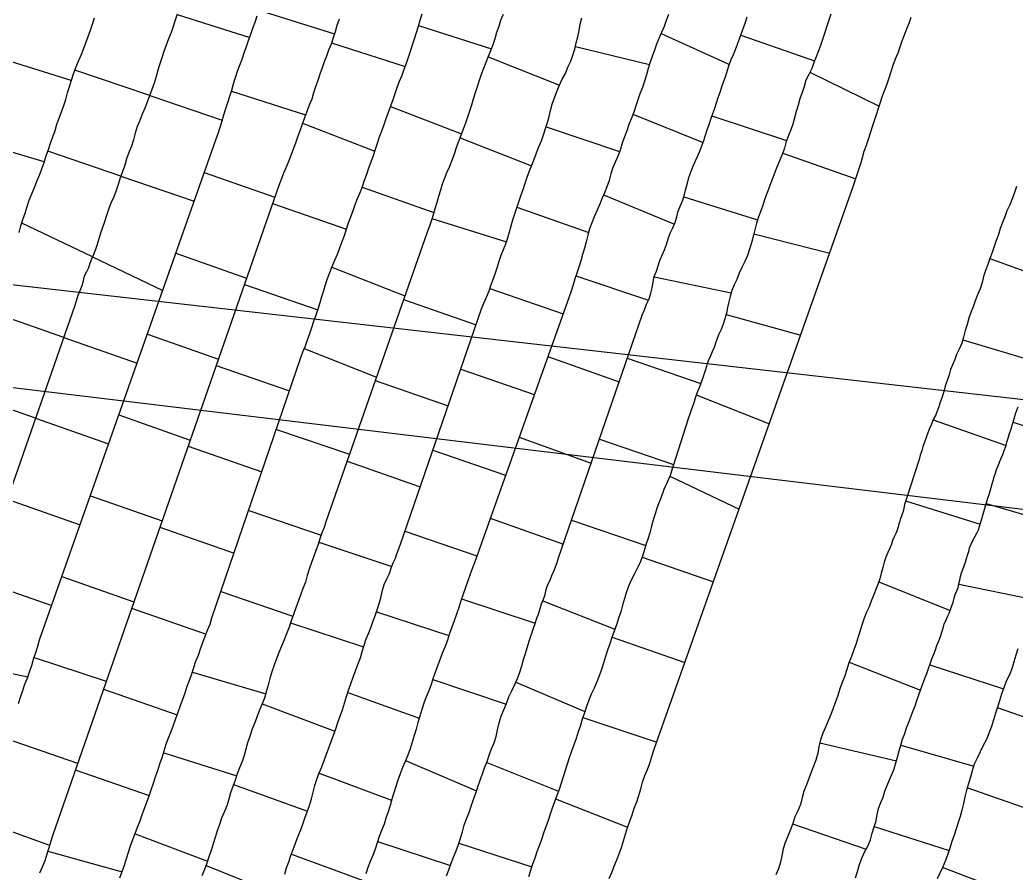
# Model space of a CAD drawing. Extents: x 703186 to 703989, y 1560402 to 1561368.
# Drawn here: x 703669.7 to 703727.8, y 1560635.9 to 1560685.7 of the extents above; entities that cross this region are included whole.
import ezdxf

# ---------------------------------------------------------------- set-up
doc = ezdxf.new("R2010")
doc.units = 0
for name, color, linetype in [('10124_2002_REAL', 30, 'Continuous'), ('AGROCAD PLL', 7, 'Continuous'), ('PANTE_2002', 7, 'Continuous')]:
    doc.layers.add(name, color=color, linetype=linetype)

msp = doc.modelspace()

# ---------------------------------------------------------------- linework, layer by layer
at = {"layer": '10124_2002_REAL'}
for points in [[(703678.8657, 1560686.0594), (703678.7513, 1560685.7), (703678.6286, 1560685.3357), (703678.5005, 1560684.976), (703678.3546, 1560684.6093), (703678.2211, 1560684.2402), (703678.0878, 1560683.8738), (703677.9653, 1560683.5096), (703677.8417, 1560683.1513), (703677.7387, 1560682.7846), (703677.632, 1560682.4111), (703677.5092, 1560682.0365), (703677.3764, 1560681.6591), (703677.2518, 1560681.2919), (703677.1035, 1560680.9259), (703676.9643, 1560680.5656), (703676.8228, 1560680.2092), (703676.6772, 1560679.8492), (703676.5349, 1560679.4886), (703676.4104, 1560679.1017), (703676.3107, 1560678.723), (703676.1865, 1560678.3464), (703676.0379, 1560677.9765), (703675.9115, 1560677.6162), (703675.8033, 1560677.2489), (703675.6709, 1560676.8693), (703675.5426, 1560676.4939), (703675.4196, 1560676.1214), (703675.2922, 1560675.754), (703675.1559, 1560675.3862), (703674.993, 1560675.0279), (703674.8495, 1560674.6623), (703674.73, 1560674.2955), (703674.6196, 1560673.9289), (703674.4996, 1560673.5948), (703674.3914, 1560673.2705), (703674.2822, 1560672.9459), (703674.1848, 1560672.6207), (703674.093, 1560672.3196), (703673.9865, 1560672.0326), (703673.856, 1560671.7582), (703673.7571, 1560671.5047), (703673.6899, 1560671.2441), (703673.5613, 1560671.0106), (703673.4532, 1560670.8065), (703673.4015, 1560670.6086), (703673.3569, 1560670.4037), (703673.3019, 1560670.1941), (703673.2237, 1560670.001), (703673.137, 1560669.8126), (703673.0641, 1560669.6289), (703673.0056, 1560669.4433), (703672.9455, 1560669.2476), (703672.8909, 1560669.0464), (703668.0538, 1560655.1976)], [(703669.6042, 1560645.8255), (703669.724, 1560646.2059), (703669.8464, 1560646.5864), (703669.9633, 1560646.9579), (703670.1179, 1560647.3149), (703670.2523, 1560647.6746), (703670.3708, 1560648.0419), (703670.483, 1560648.4165), (703670.6075, 1560648.7974), (703670.7312, 1560649.1692), (703670.8356, 1560649.5495), (703681.116, 1560678.7298), (703681.2528, 1560679.0913), (703681.366, 1560679.4557), (703681.4797, 1560679.8224), (703681.5863, 1560680.1803), (703681.7023, 1560680.5454), (703681.8141, 1560680.9049), (703681.9326, 1560681.2596), (703682.0476, 1560681.6207), (703682.1553, 1560681.9884), (703682.2642, 1560682.3591), (703682.3835, 1560682.719), (703682.5128, 1560683.0867), (703682.6501, 1560683.4366), (703682.7738, 1560683.7958), (703682.9099, 1560684.1593), (703683.0297, 1560684.5253), (703683.1656, 1560684.884), (703683.2827, 1560685.2433), (703683.407, 1560685.5917), (703683.522, 1560685.9599)], [(703675.51, 1560635.6567), (703675.6557, 1560636.0319), (703675.7923, 1560636.3932), (703675.9071, 1560636.778), (703676.0113, 1560637.1524), (703676.1352, 1560637.5195), (703676.2794, 1560637.8887), (703676.4138, 1560638.2453), (703676.5514, 1560638.6072), (703676.6928, 1560638.9819), (703676.8213, 1560639.3416), (703676.9492, 1560639.7034), (703677.0801, 1560640.0614), (703677.2202, 1560640.4325), (703677.3497, 1560640.7943), (703677.483, 1560641.1694), (703677.6032, 1560641.5445), (703677.7379, 1560641.9156), (703677.8578, 1560642.2983), (703677.9904, 1560642.6721), (703678.1104, 1560643.0575), (703678.2266, 1560643.4455), (703678.3502, 1560643.8182), (703678.5126, 1560644.1907), (703678.6514, 1560644.5714), (703678.781, 1560644.948), (703678.919, 1560645.3298), (703679.0625, 1560645.7007), (703679.1981, 1560646.0739), (703679.3256, 1560646.4552), (703679.4483, 1560646.8305), (703679.5815, 1560647.1908), (703679.7167, 1560647.5487), (703679.8258, 1560647.9197), (703679.9505, 1560648.2893), (703680.1053, 1560648.6498), (703680.2288, 1560649.0236), (703680.363, 1560649.3893), (703680.4978, 1560649.7536), (703680.637, 1560650.1112), (703680.7795, 1560650.4613), (703680.8921, 1560650.8246), (703686.0817, 1560666.0181), (703686.2003, 1560666.3513), (703686.3395, 1560666.701), (703686.4668, 1560667.0563), (703686.5956, 1560667.4137), (703686.7216, 1560667.7756), (703686.8427, 1560668.1442), (703686.9638, 1560668.5156), (703687.0868, 1560668.8666), (703687.1954, 1560669.2206), (703687.3032, 1560669.5682), (703687.4144, 1560669.923), (703687.5218, 1560670.2699), (703687.6412, 1560670.6235), (703687.7729, 1560670.9738), (703687.9127, 1560671.3317), (703688.063, 1560671.691), (703688.2078, 1560672.0487), (703688.3479, 1560672.4165), (703688.4806, 1560672.7848), (703688.6157, 1560673.1454), (703688.7441, 1560673.5164), (703688.8633, 1560673.8727), (703689.001, 1560674.2185), (703689.1211, 1560674.5915), (703689.2492, 1560674.9435), (703689.3907, 1560675.3013), (703689.5478, 1560675.6499), (703689.6746, 1560676.0062), (703689.7937, 1560676.3624), (703689.9259, 1560676.7221), (703690.0478, 1560677.0817), (703690.1856, 1560677.4458), (703690.3175, 1560677.8108), (703690.4366, 1560678.1694), (703690.5541, 1560678.5325), (703690.6734, 1560678.8885), (703690.8032, 1560679.2481), (703690.9357, 1560679.613), (703691.0637, 1560679.9748), (703691.1869, 1560680.3428), (703691.3243, 1560680.696), (703691.4553, 1560681.0658), (703691.5739, 1560681.4223), (703691.7013, 1560681.7819), (703691.8418, 1560682.1375), (703691.98, 1560682.4858), (703692.1071, 1560682.8387), (703692.2329, 1560683.1964), (703692.3584, 1560683.5482), (703692.4798, 1560683.8985), (703692.5992, 1560684.2626), (703692.7182, 1560684.6184), (703692.8222, 1560684.9801), (703692.9338, 1560685.3469), (703693.0494, 1560685.7062), (703693.1566, 1560686.0647)], [(703697.8778, 1560686.027), (703697.734, 1560685.6748), (703697.6232, 1560685.3252), (703697.4991, 1560684.9773), (703697.3926, 1560684.6218), (703697.2815, 1560684.273), (703697.1527, 1560683.9204), (703697.0111, 1560683.5817), (703696.873, 1560683.2334), (703696.7334, 1560682.8888), (703696.5934, 1560682.5396), (703696.4734, 1560682.1846), (703696.3601, 1560681.8221), (703696.2462, 1560681.4537), (703696.1378, 1560681.0958), (703696.0355, 1560680.7431), (703695.9128, 1560680.3906), (703695.8025, 1560680.041), (703695.6782, 1560679.6913), (703695.5546, 1560679.341), (703695.4187, 1560678.9794), (703695.2768, 1560678.6171), (703695.149, 1560678.2545), (703695.029, 1560677.885), (703694.8915, 1560677.5192), (703694.7542, 1560677.1732), (703694.6024, 1560676.8267), (703694.4624, 1560676.4757), (703694.3323, 1560676.1241), (703694.225, 1560675.7744), (703694.1163, 1560675.4176), (703694.0065, 1560675.0592), (703693.9007, 1560674.7018), (703693.7957, 1560674.353), (703693.6929, 1560674.0247), (703693.5874, 1560673.6875), (703693.4493, 1560673.3407), (703687.5334, 1560656.4293), (703687.4327, 1560656.1059), (703687.3113, 1560655.7772), (703687.1922, 1560655.4414), (703687.0816, 1560655.1095), (703686.9585, 1560654.7634), (703686.8316, 1560654.4157), (703686.701, 1560654.0471), (703686.5674, 1560653.6756), (703686.4541, 1560653.3001), (703686.3396, 1560652.9133), (703686.1876, 1560652.5342), (703686.0488, 1560652.1534), (703685.9239, 1560651.7762), (703685.7833, 1560651.4026), (703685.6399, 1560651.0252), (703685.5188, 1560650.6489), (703685.3963, 1560650.2729), (703685.2447, 1560649.9004), (703685.0949, 1560649.5379), (703684.9553, 1560649.166), (703684.8008, 1560648.7946), (703684.6549, 1560648.4328), (703684.5193, 1560648.062), (703684.3916, 1560647.6752), (703684.2762, 1560647.2916), (703684.1692, 1560646.9015), (703684.0594, 1560646.5122), (703683.9471, 1560646.1306), (703683.8071, 1560645.7596), (703683.6496, 1560645.3923), (703683.5108, 1560645.0257), (703683.3653, 1560644.6546), (703683.2172, 1560644.2851), (703683.0958, 1560643.9046), (703682.9701, 1560643.5335), (703682.8675, 1560643.1614), (703682.7628, 1560642.7967), (703682.6479, 1560642.4369), (703682.5025, 1560642.0782), (703682.3704, 1560641.7187), (703682.2465, 1560641.355), (703682.1105, 1560640.9795), (703681.9755, 1560640.6103), (703681.8702, 1560640.2372), (703681.7495, 1560639.8614), (703681.6018, 1560639.4927), (703681.4521, 1560639.1319), (703681.3302, 1560638.7683), (703681.197, 1560638.391), (703681.0792, 1560638.0093), (703680.961, 1560637.6346), (703680.8428, 1560637.2525), (703680.716, 1560636.8753), (703680.5954, 1560636.5055), (703680.4466, 1560636.1371), (703680.296, 1560635.7754)], [(703707.5344, 1560686.0435), (703707.404, 1560685.6872), (703707.275, 1560685.3284), (703707.1245, 1560684.9805), (703706.9687, 1560684.6374), (703706.8335, 1560684.296), (703706.7064, 1560683.9446), (703706.5773, 1560683.5836), (703706.4633, 1560683.2431), (703706.352, 1560682.8909), (703706.2448, 1560682.5131), (703706.1358, 1560682.1497), (703706.0048, 1560681.7822), (703705.8627, 1560681.4113), (703705.7372, 1560681.0603), (703705.6297, 1560680.7017), (703705.5102, 1560680.3409), (703705.3659, 1560679.9802), (703705.2256, 1560679.6145), (703705.0933, 1560679.2526), (703704.9606, 1560678.8926), (703704.8333, 1560678.5347), (703704.7255, 1560678.1721), (703704.5886, 1560677.8136), (703704.4337, 1560677.4557), (703704.2925, 1560677.105), (703704.1664, 1560676.7333), (703704.0643, 1560676.3506), (703703.9367, 1560675.9795), (703703.7881, 1560675.6267), (703703.6426, 1560675.2755), (703703.5014, 1560674.9287), (703703.3492, 1560674.5789), (703703.2013, 1560674.2303), (703703.0576, 1560673.8751), (703702.9303, 1560673.5217), (703702.8301, 1560673.1498), (703702.7314, 1560672.7703), (703702.6374, 1560672.3923), (703702.5179, 1560672.0248), (703702.4197, 1560671.6645), (703702.3065, 1560671.2982), (703702.1784, 1560670.9435), (703702.0636, 1560670.6059), (703701.9701, 1560670.2516), (703701.845, 1560669.8946), (703701.7294, 1560669.5523), (703696.2245, 1560654.1014), (703696.0927, 1560653.7481), (703695.9617, 1560653.3738), (703695.8306, 1560652.9836), (703695.6793, 1560652.5897), (703695.5483, 1560652.2009), (703695.4197, 1560651.8158), (703695.2866, 1560651.4305), (703695.1533, 1560651.0447), (703695.0192, 1560650.6597), (703694.8858, 1560650.2781), (703694.7462, 1560649.9043), (703694.6281, 1560649.5241), (703694.5054, 1560649.1498), (703694.3434, 1560648.7963), (703694.201, 1560648.4304), (703694.0619, 1560648.0646), (703693.9315, 1560647.6856), (703693.8048, 1560647.3164), (703693.6795, 1560646.9442), (703693.541, 1560646.574), (703693.3945, 1560646.2114), (703693.2601, 1560645.8389), (703693.1278, 1560645.4709), (703693.0114, 1560645.095), (703692.9029, 1560644.7125), (703692.806, 1560644.3348), (703692.6883, 1560643.9542), (703692.5658, 1560643.5708), (703692.4511, 1560643.1902), (703692.3219, 1560642.8149), (703692.1672, 1560642.4519), (703692.0149, 1560642.0905), (703691.8689, 1560641.7261), (703691.734, 1560641.3576), (703691.6131, 1560640.9868), (703691.4973, 1560640.6196), (703691.3938, 1560640.2467), (703691.2979, 1560639.873), (703691.1669, 1560639.5085), (703691.0452, 1560639.1431), (703690.9309, 1560638.7821), (703690.7926, 1560638.4249), (703690.6539, 1560638.0656), (703690.5323, 1560637.6977), (703690.4113, 1560637.3255), (703690.2744, 1560636.9606), (703690.1315, 1560636.6058), (703689.9855, 1560636.253), (703689.8665, 1560635.8893)], [(703717.0084, 1560686.0579), (703716.8955, 1560685.6957), (703716.771, 1560685.345), (703716.6521, 1560684.9894), (703716.5307, 1560684.6343), (703716.4195, 1560684.2791), (703716.2846, 1560683.9215), (703716.1496, 1560683.5657), (703716.0173, 1560683.2277), (703715.8867, 1560682.8822), (703715.7141, 1560682.5319), (703715.5504, 1560682.194), (703715.4448, 1560681.8346), (703715.3297, 1560681.4748), (703715.2041, 1560681.1174), (703715.1027, 1560680.7495), (703714.9892, 1560680.3816), (703714.8865, 1560680.0129), (703714.7896, 1560679.6417), (703714.6606, 1560679.3017), (703714.5249, 1560678.964), (703714.4009, 1560678.6145), (703714.2978, 1560678.2329), (703714.1689, 1560677.8662), (703714.0145, 1560677.4924), (703713.8469, 1560677.127), (703713.7129, 1560676.7708), (703713.5887, 1560676.3998), (703713.4497, 1560676.0481), (703713.3127, 1560675.6907), (703713.1747, 1560675.3264), (703713.0635, 1560674.957), (703712.9238, 1560674.5812), (703712.7892, 1560674.2195), (703712.6682, 1560673.8572), (703712.5748, 1560673.4687), (703712.478, 1560673.0887), (703712.3756, 1560672.7188), (703712.2586, 1560672.3396), (703712.1316, 1560671.9793), (703711.9817, 1560671.6213), (703711.8149, 1560671.2638), (703711.6628, 1560670.9325), (703711.5149, 1560670.5724), (703711.3543, 1560670.2533), (703711.2277, 1560669.935), (703711.1308, 1560669.5875), (703711.0456, 1560669.263), (703710.9675, 1560668.9342), (703710.9069, 1560668.6011), (703710.816, 1560668.2747), (703710.724, 1560667.9676), (703710.5961, 1560667.6548), (703710.4739, 1560667.3846), (703710.376, 1560667.1196), (703710.2728, 1560666.8558), (703710.1887, 1560666.5995), (703710.0847, 1560666.347), (703709.9865, 1560666.1131), (703709.8856, 1560665.9072), (703709.8119, 1560665.7133), (703709.7567, 1560665.5086), (703709.6845, 1560665.3004), (703709.6059, 1560665.0937), (703709.5454, 1560664.8833), (703709.4817, 1560664.6754), (703709.3992, 1560664.4665), (703709.3158, 1560664.253), (703709.2304, 1560664.0353), (703709.1437, 1560663.8179), (703709.0598, 1560663.5935), (703708.9999, 1560663.3755), (703708.924, 1560663.1568), (703708.8454, 1560662.9382), (703708.7748, 1560662.7143), (703708.6896, 1560662.5033), (703707.655, 1560659.2116), (703707.6268, 1560659.1195), (703707.5916, 1560659.0456), (703707.5407, 1560658.9215), (703707.4758, 1560658.7913), (703707.4129, 1560658.6491), (703707.3367, 1560658.4967), (703707.2617, 1560658.3217), (703707.2024, 1560658.1461), (703707.1323, 1560657.9331), (703707.0358, 1560657.7202), (703706.9385, 1560657.4812), (703706.859, 1560657.2218), (703706.7759, 1560656.9464), (703706.6759, 1560656.6627), (703706.5982, 1560656.3952), (703706.5248, 1560656.0946), (703706.4419, 1560655.7825), (703706.345, 1560655.467), (703706.2368, 1560655.1492), (703706.138, 1560654.8219), (703706.0322, 1560654.4737), (703705.9064, 1560654.1084), (703705.7365, 1560653.7739), (703705.5589, 1560653.4231), (703705.3765, 1560653.0697), (703705.2195, 1560652.7141), (703705.0872, 1560652.3398), (703704.9671, 1560651.9548), (703704.8553, 1560651.573), (703704.7429, 1560651.1859), (703704.6177, 1560650.8018), (703704.4874, 1560650.424), (703704.364, 1560650.0468), (703704.2329, 1560649.6724), (703704.1124, 1560649.3038), (703703.9806, 1560648.931), (703703.8534, 1560648.5607), (703703.7334, 1560648.182), (703703.6251, 1560647.8077), (703703.4874, 1560647.4382), (703703.3428, 1560647.0819), (703703.1909, 1560646.7287), (703703.0268, 1560646.3768), (703702.8868, 1560646.0178), (703702.7485, 1560645.6556), (703702.6227, 1560645.288), (703702.4986, 1560644.9161), (703702.3937, 1560644.5365), (703702.2692, 1560644.1696), (703702.1421, 1560643.788), (703702.01, 1560643.4104), (703701.8716, 1560643.045), (703701.7418, 1560642.6655), (703701.6173, 1560642.2916), (703701.4958, 1560641.9209), (703701.3882, 1560641.5489), (703701.2667, 1560641.1725), (703701.1439, 1560640.8166), (703701.0138, 1560640.4523), (703700.8697, 1560640.0897), (703700.7484, 1560639.7228), (703700.6214, 1560639.3606), (703700.502, 1560638.99), (703700.3753, 1560638.6223), (703700.2414, 1560638.2611), (703700.1161, 1560637.892), (703699.9845, 1560637.5296), (703699.8569, 1560637.166), (703699.733, 1560636.7999), (703699.6037, 1560636.444), (703699.4812, 1560636.0836), (703699.359, 1560635.7157)], [(703669.6473, 1560673.309), (703669.7454, 1560673.6967), (703669.859, 1560674.0763), (703669.9841, 1560674.4435), (703670.1091, 1560674.8216), (703670.2255, 1560675.1942), (703670.388, 1560675.5616), (703670.5332, 1560675.9374), (703670.6757, 1560676.305), (703670.8251, 1560676.6648), (703670.9636, 1560677.0359), (703671.0968, 1560677.4034), (703671.2085, 1560677.7795), (703671.3449, 1560678.1528), (703671.4706, 1560678.5325), (703671.5997, 1560678.8945), (703671.7315, 1560679.2634), (703671.8451, 1560679.6264), (703671.9727, 1560679.9943), (703672.1047, 1560680.3449), (703672.2378, 1560680.7144), (703672.3574, 1560681.0835), (703672.4582, 1560681.4678), (703672.5756, 1560681.8389), (703672.6906, 1560682.2103), (703672.8164, 1560682.5763), (703672.9472, 1560682.945), (703673.105, 1560683.3045), (703673.2633, 1560683.6628), (703673.3996, 1560684.0201), (703673.5352, 1560684.3887), (703673.6696, 1560684.7572), (703673.8073, 1560685.1192), (703673.9214, 1560685.4739), (703674.0428, 1560685.8322)], [(703688.3068, 1560685.753), (703688.186, 1560685.3898), (703688.0776, 1560685.0322), (703687.9554, 1560684.666), (703687.8392, 1560684.306), (703687.6989, 1560683.9543), (703687.572, 1560683.6078), (703687.4442, 1560683.2674), (703687.312, 1560682.9159), (703687.1923, 1560682.5559), (703687.0702, 1560682.1827), (703686.941, 1560681.8194), (703686.8244, 1560681.4596), (703686.7107, 1560681.0972), (703686.5692, 1560680.7349), (703686.4245, 1560680.3758), (703686.2925, 1560680.0012), (703686.1534, 1560679.6398), (703686.0279, 1560679.2818), (703685.9008, 1560678.928), (703685.7774, 1560678.5757), (703685.6515, 1560678.2151), (703685.5094, 1560677.8562), (703685.3684, 1560677.4894), (703685.223, 1560677.1267), (703685.0707, 1560676.7677), (703684.9267, 1560676.405), (703684.7925, 1560676.0467), (703671.5962, 1560638.1681), (703671.4905, 1560637.7862), (703671.3673, 1560637.4112), (703671.2621, 1560637.033), (703671.14, 1560636.6496), (703670.9832, 1560636.2856), (703670.8174, 1560635.925)], [(703685.1448, 1560635.8732), (703685.2451, 1560636.2274), (703685.3727, 1560636.596), (703685.4924, 1560636.9529), (703685.6248, 1560637.3126), (703685.7656, 1560637.6817), (703685.9033, 1560638.0495), (703686.0582, 1560638.4141), (703686.1863, 1560638.7779), (703686.3146, 1560639.143), (703686.4542, 1560639.5123), (703686.5808, 1560639.8734), (703686.6954, 1560640.2601), (703686.7928, 1560640.6475), (703686.8902, 1560641.0391), (703687.0095, 1560641.4131), (703687.1456, 1560641.7763), (703687.292, 1560642.1349), (703687.4328, 1560642.4911), (703687.5809, 1560642.8654), (703687.7183, 1560643.2363), (703687.8453, 1560643.609), (703687.9905, 1560643.9792), (703688.1162, 1560644.3482), (703688.2392, 1560644.7155), (703688.3719, 1560645.0864), (703688.5014, 1560645.4603), (703688.6205, 1560645.845), (703688.7321, 1560646.2331), (703688.8652, 1560646.6037), (703689.002, 1560646.982), (703689.137, 1560647.3603), (703689.2664, 1560647.733), (703689.4033, 1560648.1065), (703689.5505, 1560648.4839), (703689.6649, 1560648.8589), (703689.7665, 1560649.2306), (703689.8929, 1560649.5959), (703690.0421, 1560649.9466), (703690.1713, 1560650.2937), (703690.3002, 1560650.6542), (703690.4282, 1560651.0037), (703690.5428, 1560651.3539), (703690.6588, 1560651.7202), (703690.7631, 1560652.0776), (703690.8341, 1560652.4318), (703690.9455, 1560652.7804), (703691.0963, 1560653.0942), (703691.2426, 1560653.4125), (703691.351, 1560653.7336), (703691.463, 1560654.0359), (703691.5914, 1560654.3174), (703691.6718, 1560654.5703), (703691.7687, 1560654.8146), (703691.8685, 1560655.0675), (703696.6277, 1560668.8486), (703696.7606, 1560669.1938), (703696.9181, 1560669.5452), (703697.0608, 1560669.9035), (703697.1892, 1560670.2732), (703697.3124, 1560670.626), (703697.4362, 1560670.9659), (703697.5484, 1560671.3041), (703697.651, 1560671.6399), (703697.766, 1560671.9846), (703697.907, 1560672.3188), (703698.0373, 1560672.6519), (703698.1526, 1560672.9962), (703698.2577, 1560673.3484), (703698.3594, 1560673.6957), (703698.4555, 1560674.0565), (703698.5707, 1560674.4023), (703698.6763, 1560674.7475), (703698.7999, 1560675.1015), (703698.9122, 1560675.4569), (703699.0428, 1560675.822), (703699.162, 1560676.1866), (703699.2843, 1560676.5451), (703699.4279, 1560676.9122), (703699.5586, 1560677.2508), (703699.6974, 1560677.5973), (703699.8255, 1560677.9571), (703699.9697, 1560678.3034), (703700.1143, 1560678.6661), (703700.242, 1560679.0166), (703700.3476, 1560679.3722), (703700.4707, 1560679.7357), (703700.5622, 1560680.0815), (703700.6489, 1560680.4416), (703700.7377, 1560680.8092), (703700.8748, 1560681.1658), (703701.0202, 1560681.5357), (703701.1699, 1560681.9041), (703701.3295, 1560682.2546), (703701.5146, 1560682.6008), (703701.661, 1560682.9545), (703701.8231, 1560683.3045), (703701.9491, 1560683.653), (703702.0603, 1560684.0092), (703702.1485, 1560684.3738), (703702.2313, 1560684.7364), (703702.3256, 1560685.1036), (703702.3811, 1560685.4674), (703702.4769, 1560685.8318)], [(703694.58, 1560635.7649), (703694.7149, 1560636.1289), (703694.8458, 1560636.5004), (703694.9877, 1560636.8632), (703695.1327, 1560637.2207), (703695.2693, 1560637.5953), (703695.3891, 1560637.9686), (703695.5051, 1560638.3439), (703695.611, 1560638.7239), (703695.7477, 1560639.0965), (703695.9029, 1560639.4666), (703696.0113, 1560639.8377), (703696.1537, 1560640.2193), (703696.289, 1560640.5959), (703696.414, 1560640.9618), (703696.544, 1560641.3473), (703696.6677, 1560641.7157), (703696.7993, 1560642.0788), (703696.9463, 1560642.4428), (703697.0697, 1560642.8024), (703697.2039, 1560643.1739), (703697.3495, 1560643.5405), (703697.4719, 1560643.9095), (703697.5611, 1560644.2991), (703697.6468, 1560644.7007), (703697.7733, 1560645.091), (703697.913, 1560645.4594), (703698.0688, 1560645.8241), (703698.2177, 1560646.2071), (703698.3806, 1560646.5688), (703698.5596, 1560646.9304), (703698.7139, 1560647.2916), (703698.861, 1560647.6567), (703698.9733, 1560648.0266), (703699.0701, 1560648.3966), (703699.1846, 1560648.744), (703699.2876, 1560649.0822), (703699.4015, 1560649.4582), (703699.5135, 1560649.8127), (703699.6255, 1560650.1607), (703699.7518, 1560650.5034), (703699.852, 1560650.8019), (703699.9597, 1560651.0887), (703700.0377, 1560651.3716), (703700.1233, 1560651.6399), (703700.231, 1560651.9136), (703700.3254, 1560652.1918), (703700.3915, 1560652.4819), (703700.4861, 1560652.7617), (703700.6169, 1560653.0284), (703700.7286, 1560653.2972), (703700.8417, 1560653.5449), (703700.9371, 1560653.7977), (703701.0386, 1560654.062), (703701.1215, 1560654.3336), (703705.9855, 1560668.4959), (703706.1262, 1560668.8027), (703706.2571, 1560669.1229), (703706.3967, 1560669.4413), (703706.4958, 1560669.7636), (703706.5686, 1560670.0921), (703706.6345, 1560670.4162), (703706.7009, 1560670.7372), (703706.826, 1560671.0536), (703706.9189, 1560671.3648), (703707.0185, 1560671.6861), (703707.1528, 1560671.9877), (703707.2957, 1560672.2968), (703707.4205, 1560672.6085), (703707.517, 1560672.9451), (703707.6312, 1560673.2751), (703707.7776, 1560673.5868), (703707.9153, 1560673.8981), (703708.0135, 1560674.2314), (703708.105, 1560674.5623), (703708.2385, 1560674.8819), (703708.3581, 1560675.2029), (703708.4613, 1560675.5301), (703708.5513, 1560675.8644), (703708.6343, 1560676.1972), (703708.724, 1560676.5183), (703708.8335, 1560676.8352), (703708.9575, 1560677.148), (703709.0777, 1560677.4474), (703709.2174, 1560677.7506), (703709.3574, 1560678.0588), (703709.4848, 1560678.3622), (703709.5902, 1560678.6847), (703709.683, 1560679), (703709.7926, 1560679.3019), (703709.9067, 1560679.6144), (703710.0051, 1560679.9316), (703710.1117, 1560680.2566), (703710.2307, 1560680.5695), (703710.3392, 1560680.881), (703710.4388, 1560681.1891), (703710.5453, 1560681.5055), (703710.6455, 1560681.8096), (703710.752, 1560682.1361), (703710.8801, 1560682.4596), (703710.9814, 1560682.7768), (703711.072, 1560683.0934), (703711.1866, 1560683.4089), (703711.3148, 1560683.6989), (703711.4475, 1560683.9925), (703711.5649, 1560684.3018), (703711.6773, 1560684.6191), (703711.7876, 1560684.9391), (703711.908, 1560685.2561), (703712.0244, 1560685.5773), (703712.1306, 1560685.904)], [(703704.0767, 1560635.6133), (703704.2158, 1560635.9704), (703704.3589, 1560636.3304), (703704.5141, 1560636.7026), (703704.658, 1560637.0524), (703704.7797, 1560637.43), (703704.8969, 1560637.8135), (703705.0157, 1560638.198), (703705.1292, 1560638.5932), (703705.2746, 1560638.9591), (703705.4112, 1560639.3366), (703705.5354, 1560639.7154), (703705.6772, 1560640.0844), (703705.7978, 1560640.4661), (703705.9156, 1560640.8487), (703706.0157, 1560641.2432), (703706.1443, 1560641.6243), (703706.3098, 1560641.9803), (703706.4415, 1560642.3496), (703706.5517, 1560642.727), (703706.6709, 1560643.1133), (703706.8182, 1560643.4888), (703718.2907, 1560675.929), (703718.4104, 1560676.2825), (703718.5269, 1560676.6329), (703718.6352, 1560676.9959), (703718.7456, 1560677.3419), (703718.8434, 1560677.697), (703718.9534, 1560678.0603), (703719.0835, 1560678.4105), (703719.1991, 1560678.7683), (703719.317, 1560679.1303), (703719.4349, 1560679.4904), (703719.5506, 1560679.8448), (703719.6751, 1560680.2067), (703719.7867, 1560680.5684), (703719.905, 1560680.9251), (703720.0161, 1560681.2844), (703720.1514, 1560681.633), (703720.29, 1560681.9821), (703720.4083, 1560682.3409), (703720.5192, 1560682.7035), (703720.6491, 1560683.0704), (703720.7834, 1560683.442), (703720.9239, 1560683.7911), (703721.0556, 1560684.1483), (703721.1733, 1560684.4961), (703721.3035, 1560684.8415), (703721.433, 1560685.19), (703721.5656, 1560685.5351), (703721.6985, 1560685.8857)], [(703727.8394, 1560676.0048), (703727.722, 1560675.6374), (703727.5926, 1560675.2734), (703727.4504, 1560674.9321), (703727.2814, 1560674.5831), (703727.1517, 1560674.2295), (703727.024, 1560673.8893), (703726.895, 1560673.5448), (703726.7892, 1560673.1913), (703726.6602, 1560672.8456), (703726.5389, 1560672.4977), (703726.4158, 1560672.1524), (703726.283, 1560671.7983), (703726.1577, 1560671.4534), (703726.0274, 1560671.0965), (703725.9137, 1560670.7477), (703725.8319, 1560670.3893), (703725.7099, 1560670.0246), (703725.5677, 1560669.671), (703725.4202, 1560669.3274), (703725.3023, 1560668.9747), (703725.1687, 1560668.6471), (703725.056, 1560668.3044), (703724.9543, 1560667.944), (703724.8411, 1560667.5857), (703724.7504, 1560667.2096), (703724.6454, 1560666.8578), (703724.5007, 1560666.5089), (703724.3389, 1560666.1949), (703724.2392, 1560665.8974), (703724.0995, 1560665.5852), (703723.9962, 1560665.3103), (703723.9068, 1560664.9991), (703723.7997, 1560664.6852), (703723.6881, 1560664.4036), (703723.6148, 1560664.1089), (703723.548, 1560663.8406), (703723.464, 1560663.5993), (703723.3673, 1560663.3612), (703723.2982, 1560663.1387), (703723.2182, 1560662.8817), (703723.1061, 1560662.6305), (703722.9726, 1560662.3907), (703722.882, 1560662.1323), (703722.7657, 1560661.8781), (703722.6637, 1560661.6155), (703722.5736, 1560661.3465), (703722.4662, 1560661.0855), (703722.3822, 1560660.8319), (703722.3148, 1560660.5673), (703722.2218, 1560660.3232), (703722.168, 1560660.0625), (703721.3757, 1560657.6673), (703721.3068, 1560657.4459), (703721.2561, 1560657.2302), (703721.2209, 1560657.0406), (703721.1678, 1560656.8802), (703721.1274, 1560656.7544), (703721.0782, 1560656.6303), (703721.0271, 1560656.4739), (703720.9784, 1560656.3077), (703720.9357, 1560656.129), (703720.8807, 1560655.9415), (703720.7891, 1560655.7515), (703720.6962, 1560655.5565), (703720.6079, 1560655.3456), (703720.5367, 1560655.1216), (703720.4484, 1560654.886), (703720.3278, 1560654.6381), (703720.2175, 1560654.3659), (703720.1201, 1560654.068), (703720.0315, 1560653.7612), (703719.9503, 1560653.4416), (703719.8704, 1560653.1057), (703719.7379, 1560652.7748), (703719.6051, 1560652.4469), (703719.4939, 1560652.1232), (703719.3616, 1560651.7992), (703719.2365, 1560651.4773), (703719.0869, 1560651.1532), (703718.9529, 1560650.8074), (703718.8325, 1560650.4556), (703718.7066, 1560650.0876), (703718.5952, 1560649.7092), (703718.4783, 1560649.3297), (703718.3419, 1560648.9503), (703718.2015, 1560648.5751), (703718.0553, 1560648.1987), (703717.9382, 1560647.8155), (703717.8113, 1560647.4325), (703717.6733, 1560647.0568), (703717.5389, 1560646.6795), (703717.4071, 1560646.3012), (703717.2787, 1560645.9226), (703717.1469, 1560645.5454), (703716.9971, 1560645.1789), (703716.8453, 1560644.8205), (703716.6952, 1560644.4537), (703716.5372, 1560644.0902), (703716.4029, 1560643.7054), (703716.3109, 1560643.3153), (703716.2454, 1560642.9241), (703716.1306, 1560642.5287), (703715.9968, 1560642.1743), (703715.8632, 1560641.8167), (703715.7215, 1560641.4461), (703715.5874, 1560641.0811), (703715.4301, 1560640.7036), (703715.3225, 1560640.3352), (703715.2294, 1560639.9377), (703715.0735, 1560639.566), (703714.9004, 1560639.204), (703714.7769, 1560638.8311), (703714.6498, 1560638.4649), (703714.4955, 1560638.0928), (703714.342, 1560637.7227), (703714.2309, 1560637.3392), (703714.1489, 1560636.9439), (703714.0647, 1560636.563), (703713.9535, 1560636.1859), (703713.7915, 1560635.822)], [(703718.4517, 1560635.6477), (703718.5677, 1560636.0313), (703718.6692, 1560636.4261), (703718.811, 1560636.7928), (703718.9744, 1560637.1569), (703719.1543, 1560637.5057), (703719.3114, 1560637.8781), (703719.4176, 1560638.2619), (703719.5278, 1560638.6285), (703719.6417, 1560638.9861), (703719.7051, 1560639.3449), (703719.7905, 1560639.7064), (703719.931, 1560640.0419), (703720.0509, 1560640.3702), (703720.1574, 1560640.7117), (703720.2896, 1560641.0446), (703720.4369, 1560641.3668), (703720.572, 1560641.6926), (703720.694, 1560642.0212), (703720.8012, 1560642.361), (703720.8968, 1560642.701), (703720.9856, 1560643.0554), (703721.0834, 1560643.4), (703721.1912, 1560643.7452), (703721.3138, 1560644.074), (703721.4253, 1560644.4056), (703721.5619, 1560644.7381), (703721.6668, 1560645.0526), (703721.7867, 1560645.3623), (703721.9217, 1560645.6867), (703722.0266, 1560646.0078), (703722.1372, 1560646.3342), (703722.2568, 1560646.6633), (703722.37, 1560646.9649), (703722.4829, 1560647.2778), (703722.6013, 1560647.5843), (703722.6982, 1560647.8629), (703722.791, 1560648.1471), (703722.8929, 1560648.4263), (703723.0059, 1560648.6999), (703723.1046, 1560648.9604), (703723.1974, 1560649.221), (703723.3009, 1560649.4916), (703723.4027, 1560649.7405), (703723.4847, 1560649.9827), (703723.5528, 1560650.2322), (703723.623, 1560650.4686), (703723.7319, 1560650.6851), (703723.8167, 1560650.8944), (703723.9117, 1560651.0965), (703723.9883, 1560651.3136), (703724.0667, 1560651.5307), (703724.1351, 1560651.7446), (703724.194, 1560651.9679), (703724.2639, 1560652.1824), (703724.3508, 1560652.3931), (703724.4284, 1560652.5921), (703724.4722, 1560652.8062), (703724.5226, 1560653.0289), (703724.5746, 1560653.245), (703724.6345, 1560653.4476), (703724.7044, 1560653.656), (703724.7753, 1560653.8679), (703724.8567, 1560654.0723), (703724.9176, 1560654.28), (703724.9756, 1560654.4884), (703725.0479, 1560654.689), (703725.0984, 1560654.9042), (703725.1906, 1560655.1267), (703725.2981, 1560655.3403), (703725.3995, 1560655.5605), (703725.52, 1560655.7739), (703725.6239, 1560655.9667), (703725.6871, 1560656.1634), (703725.731, 1560656.3549), (703726.1, 1560657.6106), (703726.1623, 1560657.8147), (703726.2418, 1560658.0304), (703726.2927, 1560658.2349), (703726.3559, 1560658.4342), (703726.4236, 1560658.6372), (703726.4715, 1560658.8463), (703726.5371, 1560659.0575), (703726.6197, 1560659.262), (703726.6795, 1560659.4918), (703726.7697, 1560659.703), (703726.856, 1560659.9169), (703726.9362, 1560660.1466), (703727.0373, 1560660.3598), (703727.1201, 1560660.5908), (703727.211, 1560660.8242), (703727.2779, 1560661.0697), (703727.3584, 1560661.3143), (703727.4297, 1560661.5778), (703727.5181, 1560661.8506), (703727.6001, 1560662.1292), (703727.7005, 1560662.4372), (703727.8077, 1560662.7839), (703727.9356, 1560663.1335)], [(703727.9231, 1560649.0143), (703727.8078, 1560648.6409), (703727.6811, 1560648.2527), (703727.5694, 1560647.8525), (703727.4282, 1560647.4945), (703727.2272, 1560647.1229), (703727.0897, 1560646.7473), (703726.9652, 1560646.3768), (703726.8495, 1560645.986), (703726.7336, 1560645.6206), (703726.6083, 1560645.2585), (703726.4945, 1560644.8661), (703726.3759, 1560644.4757), (703726.2259, 1560644.1038), (703726.0855, 1560643.7309), (703725.8995, 1560643.3741), (703725.7197, 1560643.0108), (703725.5376, 1560642.6442), (703725.3761, 1560642.2795), (703725.2606, 1560641.9031), (703725.1468, 1560641.5328), (703725.0278, 1560641.1541), (703724.9113, 1560640.7686), (703724.8286, 1560640.3793), (703724.7457, 1560639.9912), (703724.6541, 1560639.6051), (703724.5546, 1560639.2363), (703724.4385, 1560638.8835), (703724.32, 1560638.516), (703724.2104, 1560638.1477), (703724.0737, 1560637.7681), (703723.9555, 1560637.3907), (703723.8259, 1560637.0254), (703723.6931, 1560636.6599), (703723.5363, 1560636.2935), (703723.3728, 1560635.9339), (703723.2027, 1560635.5878)]]:
    msp.add_lwpolyline(points, dxfattribs=at)
at = {"layer": 'AGROCAD PLL', "color": 5, "true_color": 0x0000ff}
for points in [[(703678.8591, 1560686.0388), (703683.0926, 1560684.6913)], [(703707.1004, 1560684.9274), (703711.0815, 1560683.1196)], [(703672.683, 1560682.1857), (703668.4887, 1560683.4844)], [(703691.3154, 1560680.6732), (703695.4507, 1560679.0645)], [(703705.4574, 1560680.2089), (703709.5529, 1560678.5705)], [(703680.4423, 1560676.8175), (703684.5561, 1560675.3681)], [(703689.6571, 1560675.957), (703693.8314, 1560674.4714)], [(703698.6889, 1560674.7835), (703702.8763, 1560673.3214)], [(703678.7808, 1560672.1016), (703682.9111, 1560670.6464)], [(703726.2813, 1560671.7937), (703730.4565, 1560670.2768)], [(703677.1194, 1560667.3857), (703681.2662, 1560665.9247)], [(703700.489, 1560666.0708), (703704.6442, 1560664.5904)], [(703675.458, 1560662.6698), (703679.6212, 1560661.2031)], [(703673.7965, 1560657.9539), (703677.9762, 1560656.4814)], [(703692.1518, 1560655.8879), (703696.3451, 1560654.4398)], [(703705.9962, 1560654.3691), (703710.159, 1560652.9355)], [(703672.1351, 1560653.238), (703676.3313, 1560651.7597)], [(703681.4167, 1560652.3604), (703685.6088, 1560650.9285)], [(703690.4871, 1560651.1837), (703694.714, 1560649.8005)], [(703670.5133, 1560648.5093), (703674.7199, 1560647.1344)], [(703698.6238, 1560647.0806), (703702.6479, 1560645.3615)], [(703688.8183, 1560646.4731), (703692.9785, 1560644.979)], [(703721.0806, 1560643.39), (703725.3454, 1560642.1796)]]:
    msp.add_lwpolyline(points, dxfattribs=at)
at = {"layer": 'AGROCAD PLL', "color": 1, "true_color": 0xff0000}
for points in [[(703683.6271, 1560686.2936), (703688.0355, 1560684.906)], [(703711.7467, 1560684.8206), (703716.059, 1560683.3342)], [(703677.2561, 1560681.3047), (703672.8908, 1560682.786)], [(703677.2561, 1560681.3047), (703672.8908, 1560682.786)], [(703710.0655, 1560680.1156), (703714.426, 1560678.6853)], [(703684.4289, 1560675.003), (703688.7389, 1560673.5015)], [(703684.4289, 1560675.003), (703688.7391, 1560673.5014)], [(703673.9173, 1560671.8872), (703669.7911, 1560673.8495)], [(703673.9173, 1560671.8872), (703669.7911, 1560673.8495)], [(703693.724, 1560674.1239), (703698.0741, 1560672.7618)], [(703712.5158, 1560673.2372), (703716.9402, 1560672.1102)], [(703687.8929, 1560671.281), (703692.1474, 1560669.6191)], [(703706.697, 1560670.7183), (703711.1871, 1560669.7895)], [(703709.1546, 1560663.8452), (703713.4162, 1560662.1457)], [(703727.638, 1560662.2455), (703731.9885, 1560660.8273)], [(703703.4987, 1560661.2551), (703707.8297, 1560659.7676)], [(703679.494, 1560660.838), (703683.8, 1560659.3379)], [(703721.3701, 1560657.6494), (703725.7176, 1560656.2965)], [(703701.8745, 1560656.5262), (703706.2036, 1560655.0394)], [(703677.8491, 1560656.1163), (703682.1838, 1560654.6062)], [(703676.2041, 1560651.3947), (703680.5476, 1560649.8815)], [(703665.6211, 1560648.3275), (703670.1466, 1560647.3918)], [(703674.5592, 1560646.673), (703678.8626, 1560645.1738)], [(703702.5289, 1560645.0069), (703706.8457, 1560643.5665)], [(703716.3625, 1560643.5343), (703720.8346, 1560642.4796)], [(703672.9142, 1560641.9513), (703677.2262, 1560640.4491)], [(703682.1555, 1560641.1038), (703686.4649, 1560639.5429)], [(703729.2917, 1560639.3907), (703724.9523, 1560640.9043)], [(703719.534, 1560638.6479), (703723.9073, 1560637.255)]]:
    msp.add_lwpolyline(points, dxfattribs=at)
at = {"layer": 'AGROCAD PLL', "color": 3, "true_color": 0x00ff00}
for points in [[(703692.9498, 1560685.3967), (703697.1933, 1560684.0314)], [(703687.8664, 1560684.3904), (703692.1649, 1560683.003)], [(703702.0982, 1560684.166), (703706.4242, 1560683.1195)], [(703697.0039, 1560683.5635), (703701.1726, 1560681.9106)], [(703697.0039, 1560683.5635), (703701.1728, 1560681.9105)], [(703715.7831, 1560682.6719), (703719.824, 1560680.6809)], [(703677.2561, 1560681.3047), (703681.493, 1560679.867)], [(703682.0277, 1560681.5583), (703686.3555, 1560680.18)], [(703686.172, 1560679.688), (703690.4004, 1560678.0605)], [(703700.3856, 1560679.4844), (703704.6723, 1560678.0327)], [(703671.1083, 1560677.4422), (703666.7896, 1560678.7248)], [(703695.3652, 1560678.8427), (703699.5417, 1560677.2069)], [(703675.5784, 1560676.5988), (703671.3101, 1560678.0576)], [(703675.5784, 1560676.5988), (703671.3101, 1560678.0576)], [(703714.1948, 1560677.94), (703718.4627, 1560676.4398)], [(703675.5784, 1560676.5988), (703679.8508, 1560675.1386)], [(703703.7425, 1560675.5166), (703707.8741, 1560673.8049)], [(703708.421, 1560675.4023), (703712.7303, 1560674.0431)], [(703673.9173, 1560671.8872), (703678.0182, 1560669.9369)], [(703682.7839, 1560670.2813), (703687.0605, 1560668.7915)], [(703702.1274, 1560670.7935), (703706.3587, 1560669.3547)], [(703697.1092, 1560670.0429), (703701.3762, 1560668.5609)], [(703692.0726, 1560669.4051), (703696.3082, 1560667.9234)], [(703672.2425, 1560667.19), (703667.9592, 1560668.6861)], [(703672.2425, 1560667.19), (703667.9592, 1560668.6861)], [(703710.8868, 1560668.5288), (703715.2444, 1560667.3152)], [(703672.2425, 1560667.19), (703676.5237, 1560665.6947)], [(703724.7045, 1560667.0559), (703729, 1560665.7738)], [(703686.2794, 1560666.55), (703690.4878, 1560664.8748)], [(703705.1228, 1560665.9839), (703709.4161, 1560664.5094)], [(703681.139, 1560665.5597), (703685.4161, 1560664.0696)], [(703695.4161, 1560665.3401), (703699.7014, 1560663.8602)], [(703690.4216, 1560664.6856), (703694.6761, 1560663.1973)], [(703670.5938, 1560662.4697), (703666.3005, 1560663.9692)], [(703670.5938, 1560662.4697), (703666.3005, 1560663.9692)], [(703670.5938, 1560662.4697), (703674.8622, 1560660.9788)], [(703722.9692, 1560662.3811), (703727.2283, 1560660.8878)], [(703684.649, 1560661.8236), (703688.9111, 1560660.3678)], [(703698.8109, 1560661.3608), (703703.0199, 1560659.8612)], [(703693.7839, 1560660.614), (703698.0232, 1560659.15)], [(703688.7706, 1560659.966), (703693.0439, 1560658.4711)], [(703707.613, 1560659.0906), (703711.6549, 1560657.1653)], [(703668.9451, 1560657.7493), (703673.2008, 1560656.2629)], [(703726.0692, 1560657.5056), (703730.3773, 1560656.2397)], [(703683.0328, 1560657.092), (703687.2649, 1560655.6464)], [(703697.1328, 1560656.6508), (703701.3957, 1560655.132)], [(703687.1265, 1560655.2443), (703691.385, 1560653.8253)], [(703667.3033, 1560653.028), (703671.5377, 1560651.5424)], [(703719.7955, 1560652.9185), (703723.9654, 1560651.2488)], [(703724.4684, 1560652.7877), (703728.8501, 1560651.8913)], [(703695.4609, 1560651.939), (703699.7527, 1560650.5058)], [(703695.4609, 1560651.939), (703699.7526, 1560650.5059)], [(703700.1954, 1560651.823), (703704.4034, 1560650.1672)], [(703685.4786, 1560650.5256), (703689.7409, 1560649.137)], [(703704.2424, 1560649.6997), (703708.4888, 1560648.2127)], [(703718.0676, 1560648.2303), (703722.2376, 1560646.6106)], [(703679.7465, 1560647.6501), (703684.0241, 1560646.3922)], [(703722.7732, 1560648.0927), (703727.0703, 1560646.6896)], [(703693.7769, 1560647.2337), (703698.0556, 1560645.7933)], [(703683.8268, 1560645.8119), (703688.0694, 1560644.2109)], [(703730.9384, 1560644.1118), (703726.7206, 1560645.583)], [(703668.8148, 1560643.8109), (703673.0528, 1560642.3492)], [(703678.074, 1560642.9407), (703682.3347, 1560641.614)], [(703692.1867, 1560642.4977), (703696.3348, 1560640.7299)], [(703696.9253, 1560642.3909), (703701.1035, 1560640.7035)], [(703687.1414, 1560641.7652), (703691.3763, 1560640.1783)], [(703700.9405, 1560640.2677), (703705.1318, 1560638.6021)], [(703700.9405, 1560640.2677), (703705.1326, 1560638.6017)], [(703667.1909, 1560639.0856), (703671.4181, 1560637.5657)], [(703714.7696, 1560638.81), (703719.0592, 1560637.3212)], [(703676.4072, 1560638.2277), (703680.6371, 1560636.6335)], [(703690.5579, 1560637.7751), (703694.8008, 1560636.3727)], [(703695.2927, 1560637.6682), (703699.5549, 1560636.3003)], [(703671.313, 1560637.2158), (703675.6473, 1560636.0102)], [(703685.5243, 1560637.0395), (703689.7214, 1560635.4945)], [(703680.5423, 1560636.3741), (703684.7006, 1560634.6946)], [(703727.6797, 1560634.6626), (703723.5234, 1560636.2651)]]:
    msp.add_lwpolyline(points, dxfattribs=at)
at = {"layer": 'PANTE_2002'}
for points in [[(703868.1576, 1560647.6616), (703526.529, 1560686.4607), (703530.8351, 1560700.2882), (703542.5826, 1560725.0532), (703543.0589, 1560729.9745), (703543.0589, 1560733.7845), (703542.9001, 1560737.4358), (703541.4713, 1560741.087), (703534.8338, 1560747.3276)], [(703499.8258, 1560612.4728), (703523.0763, 1560681.6796), (703523.7257, 1560681.6202), (703529.902, 1560681.0554), (703961.7243, 1560629.0467)]]:
    msp.add_lwpolyline(points, dxfattribs=at)

doc.saveas('drawing.dxf')
